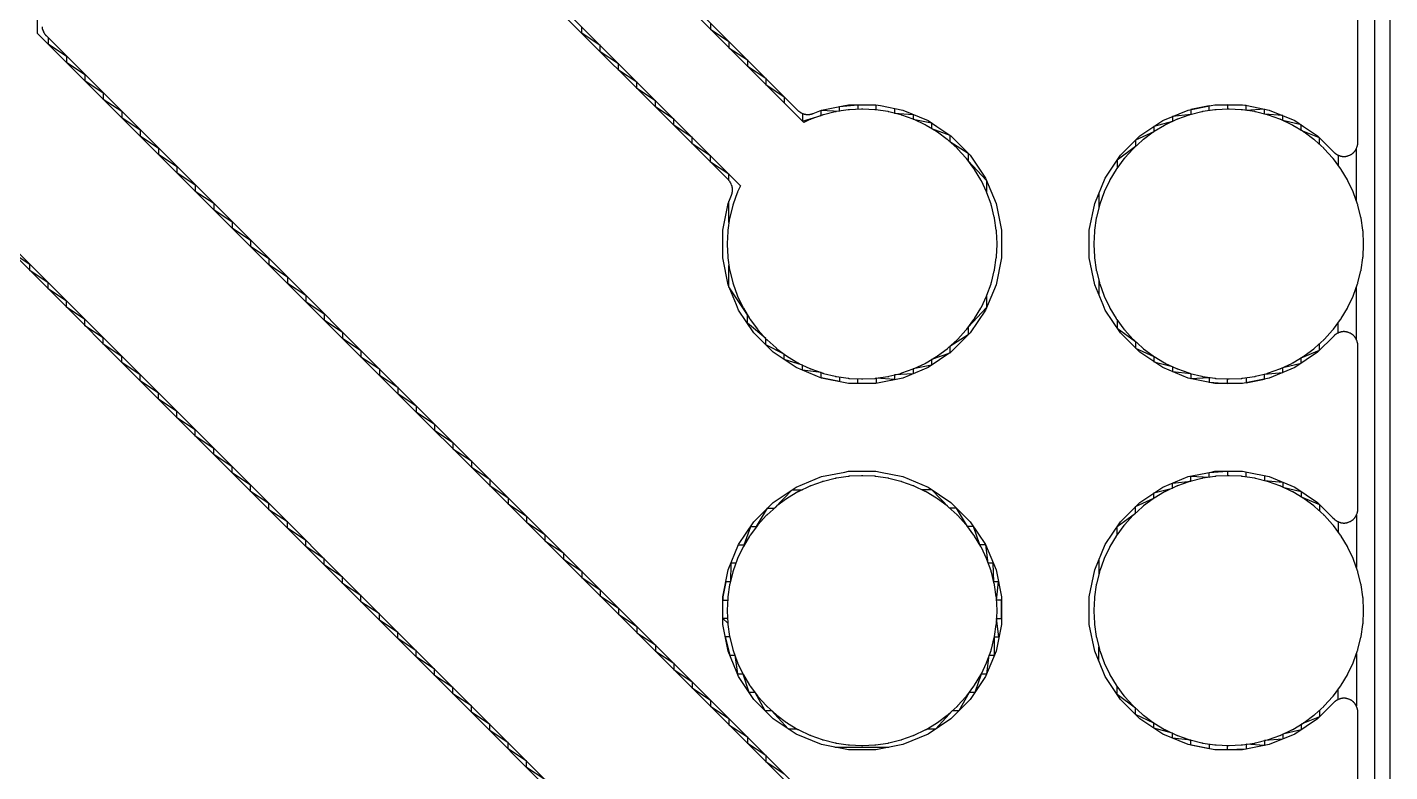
# Model space of a CAD drawing. Header units: metres. Extents: x 141.4 to 191.3, y -114.8 to -61.9.
# Drawn here: x 181.91 to 191.35, y -98.4 to -93.24 of the extents above; entities that cross this region are included whole.
import ezdxf

# ---------------------------------------------------------------- set-up
doc = ezdxf.new("R2010")
doc.units = ezdxf.units.M

msp = doc.modelspace()

# ---------------------------------------------------------------- linework, layer by layer
for points in [[(191.3479, -61.907), (191.3479, -114.8099), (141.392, -114.8099), (141.392, -61.907)], [(191.117, -114.5163), (191.117, -114.8099), (191.2445, -114.8099), (191.2445, -61.907), (191.117, -61.907), (191.117, -62.2006)], [(187.5905, -98.8929), (181.9798, -93.2821), (181.9798, -88.5667)], [(184.2648, -90.8332), (187.2479, -93.8164), (187.2494, -93.8179), (187.251, -93.8193), (187.2525, -93.8207), (187.2541, -93.822), (187.2558, -93.8233), (187.2574, -93.8246), (187.2591, -93.8258), (187.2608, -93.827), (187.2646, -93.8295), (187.2663, -93.8306), (187.2681, -93.8317), (187.2699, -93.8328), (187.2717, -93.8338), (187.2736, -93.8347), (187.2754, -93.8356), (187.2773, -93.8365), (187.2793, -93.8373), (187.2812, -93.8381), (187.2831, -93.8388), (187.2851, -93.8395), (187.2871, -93.8401), (187.2891, -93.8407), (187.2911, -93.8412), (187.2932, -93.8417), (187.2952, -93.8422), (187.2972, -93.8425), (187.2993, -93.8429), (187.3014, -93.8432), (187.3034, -93.8434), (187.3055, -93.8436), (187.3076, -93.8437), (187.3097, -93.8438), (187.3118, -93.8438), (187.3206, -93.8438), (187.3227, -93.8438), (187.3248, -93.8437), (187.3268, -93.8436), (187.3289, -93.8434), (187.331, -93.8432), (187.3331, -93.8429), (187.3351, -93.8425), (187.3372, -93.8422), (187.3392, -93.8417), (187.3412, -93.8412), (187.3433, -93.8407), (187.3453, -93.8401), (187.3472, -93.8395), (187.3492, -93.8388), (187.3512, -93.8381), (187.3531, -93.8373), (187.4104, -93.8136), (187.5716, -93.7815), (187.5969, -93.7765), (187.7871, -93.7765), (187.819, -93.7829), (187.9736, -93.8136), (188.1493, -93.8864), (188.2101, -93.927), (188.3075, -93.992), (188.442, -94.1265), (188.5476, -94.2847), (188.6204, -94.4604), (188.6575, -94.6469), (188.6575, -94.8371), (188.6204, -95.0236), (188.5476, -95.1993), (188.442, -95.3575), (188.3075, -95.492), (188.1493, -95.5976), (187.9736, -95.6704), (187.7871, -95.7075), (187.5969, -95.7075), (187.4104, -95.6704), (187.2347, -95.5976), (187.0765, -95.492), (186.942, -95.3575), (186.8364, -95.1993), (186.8216, -95.1638), (186.7636, -95.0236), (186.7265, -94.8371), (186.7265, -94.6469), (186.7636, -94.4604), (186.7873, -94.4031), (186.7881, -94.4012), (186.7888, -94.3992), (186.7895, -94.3972), (186.7901, -94.3953), (186.7907, -94.3932), (186.7912, -94.3912), (186.7917, -94.3892), (186.7922, -94.3872), (186.793, -94.3828), (186.7934, -94.3807), (186.7937, -94.3786), (186.794, -94.3766), (186.7943, -94.3745), (186.7944, -94.3724), (186.7946, -94.3703), (186.7946, -94.3683), (186.7947, -94.3662), (186.7946, -94.3641), (186.7946, -94.362), (186.7944, -94.3599), (186.7943, -94.3578), (186.794, -94.3558), (186.7937, -94.3537), (186.7934, -94.3516), (186.793, -94.3496), (186.7926, -94.3476), (186.7921, -94.3455), (186.7916, -94.3435), (186.791, -94.3415), (186.7904, -94.3395), (186.7897, -94.3375), (186.789, -94.3356), (186.7882, -94.3337), (186.7848, -94.3255), (186.784, -94.3236), (186.7831, -94.3217), (186.7822, -94.3198), (186.7813, -94.318), (186.7803, -94.3162), (186.7792, -94.3144), (186.7781, -94.3126), (186.777, -94.3108), (186.7758, -94.3091), (186.7746, -94.3074), (186.7733, -94.3058), (186.772, -94.3041), (186.7707, -94.3025), (186.7693, -94.301), (186.7679, -94.2994), (186.7664, -94.2979), (183.6235, -91.1551)], [(183.6767, -91.1653), (186.8498, -94.3383), (186.8299, -94.3804), (186.829, -94.3823), (186.8282, -94.3842), (186.8274, -94.3861), (186.8267, -94.3881), (186.7986, -94.4666), (186.7986, -94.4666), (186.7979, -94.4684), (186.7973, -94.4705), (186.7967, -94.4725), (186.7961, -94.4746), (186.7759, -94.5555), (186.7754, -94.5575), (186.775, -94.5596), (186.7746, -94.5616), (186.7743, -94.5637), (186.762, -94.6462), (186.7617, -94.6483), (186.7615, -94.6504), (186.7613, -94.6524), (186.7612, -94.6545), (186.7571, -94.7378), (186.757, -94.7399), (186.757, -94.742), (186.757, -94.7441), (186.7571, -94.7462), (186.7612, -94.8295), (186.7613, -94.8316), (186.7615, -94.8336), (186.7617, -94.8357), (186.762, -94.8378), (186.7743, -94.9203), (186.7746, -94.9224), (186.775, -94.9244), (186.7754, -94.9265), (186.7759, -94.9285), (186.7961, -95.0094), (186.7967, -95.0114), (186.7973, -95.0134), (186.7979, -95.0154), (186.7986, -95.0174), (186.8267, -95.0959), (186.8274, -95.0979), (186.8282, -95.0998), (186.829, -95.1017), (186.8299, -95.1036), (186.8655, -95.179), (186.8664, -95.1809), (186.8674, -95.1828), (186.8684, -95.1846), (186.8695, -95.1864), (186.9123, -95.2579), (186.9134, -95.2597), (186.9146, -95.2615), (186.9158, -95.2632), (186.917, -95.2649), (186.9667, -95.3319), (186.9679, -95.3335), (186.9692, -95.3352), (186.9706, -95.3368), (186.972, -95.3383), (187.028, -95.4001), (187.0294, -95.4017), (187.0309, -95.4031), (187.0323, -95.4046), (187.0339, -95.406), (187.0957, -95.462), (187.0972, -95.4634), (187.0988, -95.4648), (187.1005, -95.4661), (187.1021, -95.4673), (187.1691, -95.517), (187.1708, -95.5182), (187.1725, -95.5194), (187.1743, -95.5206), (187.1761, -95.5217), (187.2476, -95.5645), (187.2494, -95.5656), (187.2512, -95.5666), (187.2531, -95.5676), (187.255, -95.5685), (187.3304, -95.6041), (187.3323, -95.605), (187.3342, -95.6058), (187.3361, -95.6066), (187.3381, -95.6073), (187.4166, -95.6354), (187.4166, -95.6354), (187.4168, -95.6355), (187.4187, -95.6361), (187.4207, -95.6368), (187.4226, -95.6373), (187.4246, -95.6379), (187.5055, -95.6581), (187.5075, -95.6586), (187.5096, -95.659), (187.5116, -95.6594), (187.5137, -95.6597), (187.5962, -95.672), (187.5983, -95.6723), (187.6004, -95.6725), (187.6024, -95.6727), (187.6045, -95.6728), (187.6878, -95.6769), (187.6899, -95.677), (187.692, -95.677), (187.6941, -95.677), (187.6962, -95.6769), (187.7795, -95.6728), (187.7816, -95.6727), (187.7836, -95.6725), (187.7857, -95.6723), (187.7878, -95.672), (187.8703, -95.6597), (187.8724, -95.6594), (187.8744, -95.659), (187.8765, -95.6586), (187.8785, -95.6581), (187.9594, -95.6379), (187.9614, -95.6373), (187.9634, -95.6367), (187.9654, -95.6361), (187.9674, -95.6354), (188.0459, -95.6073), (188.0479, -95.6066), (188.0498, -95.6058), (188.0517, -95.605), (188.0536, -95.6041), (188.129, -95.5685), (188.1309, -95.5676), (188.1328, -95.5666), (188.1346, -95.5656), (188.1364, -95.5645), (188.2079, -95.5217), (188.2097, -95.5206), (188.2115, -95.5194), (188.2132, -95.5182), (188.2149, -95.517), (188.2819, -95.4673), (188.2835, -95.4661), (188.2852, -95.4648), (188.2868, -95.4634), (188.2883, -95.462), (188.3501, -95.406), (188.3517, -95.4046), (188.3531, -95.4031), (188.3546, -95.4017), (188.356, -95.4001), (188.412, -95.3383), (188.4134, -95.3368), (188.4148, -95.3352), (188.4161, -95.3335), (188.4173, -95.3319), (188.467, -95.2649), (188.4682, -95.2632), (188.4694, -95.2615), (188.4706, -95.2597), (188.4717, -95.2579), (188.5145, -95.1864), (188.5156, -95.1846), (188.5166, -95.1828), (188.5176, -95.1809), (188.5185, -95.179), (188.5541, -95.1036), (188.555, -95.1017), (188.5558, -95.0998), (188.5566, -95.0979), (188.5573, -95.0959), (188.5854, -95.0174), (188.5854, -95.0174), (188.5861, -95.0156), (188.5867, -95.0135), (188.5873, -95.0115), (188.5879, -95.0094), (188.6081, -94.9285), (188.6086, -94.9265), (188.609, -94.9244), (188.6094, -94.9224), (188.6097, -94.9203), (188.622, -94.8378), (188.6223, -94.8357), (188.6225, -94.8336), (188.6227, -94.8316), (188.6228, -94.8295), (188.6269, -94.7462), (188.627, -94.7441), (188.627, -94.742), (188.627, -94.7399), (188.6269, -94.7378), (188.6228, -94.6545), (188.6227, -94.6524), (188.6225, -94.6504), (188.6223, -94.6483), (188.622, -94.6462), (188.6097, -94.5637), (188.6094, -94.5616), (188.609, -94.5596), (188.6086, -94.5575), (188.6081, -94.5555), (188.5879, -94.4746), (188.5873, -94.4726), (188.5867, -94.4706), (188.5861, -94.4686), (188.5854, -94.4666), (188.5573, -94.3881), (188.5566, -94.3861), (188.5558, -94.3842), (188.555, -94.3823), (188.5541, -94.3804), (188.5185, -94.305), (188.5176, -94.3031), (188.5166, -94.3012), (188.5156, -94.2994), (188.5145, -94.2976), (188.4717, -94.2261), (188.4706, -94.2243), (188.4694, -94.2225), (188.4682, -94.2208), (188.467, -94.2191), (188.4173, -94.1521), (188.4161, -94.1505), (188.4148, -94.1488), (188.4134, -94.1472), (188.412, -94.1457), (188.356, -94.0839), (188.3546, -94.0823), (188.3531, -94.0809), (188.3517, -94.0794), (188.3501, -94.078), (188.2883, -94.022), (188.2868, -94.0206), (188.2852, -94.0192), (188.2835, -94.0179), (188.2819, -94.0167), (188.2149, -93.967), (188.2132, -93.9658), (188.2115, -93.9646), (188.2097, -93.9634), (188.2079, -93.9623), (188.1364, -93.9195), (188.1346, -93.9184), (188.1328, -93.9174), (188.1309, -93.9164), (188.129, -93.9155), (188.0536, -93.8799), (188.0517, -93.879), (188.0498, -93.8782), (188.0479, -93.8774), (188.0459, -93.8767), (187.9674, -93.8486), (187.9674, -93.8486), (187.9656, -93.8479), (187.9635, -93.8473), (187.9615, -93.8467), (187.9594, -93.8461), (187.8785, -93.8259), (187.8765, -93.8254), (187.8744, -93.825), (187.8724, -93.8246), (187.8703, -93.8243), (187.7878, -93.812), (187.7857, -93.8117), (187.7836, -93.8115), (187.7816, -93.8113), (187.7795, -93.8112), (187.6962, -93.8071), (187.6941, -93.807), (187.692, -93.807), (187.6899, -93.807), (187.6878, -93.8071), (187.6045, -93.8112), (187.6024, -93.8113), (187.6004, -93.8115), (187.5983, -93.8117), (187.5962, -93.812), (187.5137, -93.8243), (187.5116, -93.8246), (187.5096, -93.825), (187.5075, -93.8254), (187.5055, -93.8259), (187.4246, -93.8461), (187.4226, -93.8467), (187.4206, -93.8473), (187.4186, -93.8479), (187.4166, -93.8486), (187.3381, -93.8767), (187.3361, -93.8774), (187.3342, -93.8782), (187.3323, -93.879), (187.3304, -93.8799), (187.2883, -93.8998), (184.2061, -90.8175)], [(191.127, -99.507), (191.127, -97.9854), (191.127, -97.9833), (191.1269, -97.9812), (191.1268, -97.9791), (191.1266, -97.9771), (191.1264, -97.975), (191.1261, -97.9729), (191.1257, -97.9709), (191.1254, -97.9688), (191.1249, -97.9668), (191.1245, -97.9647), (191.1239, -97.9627), (191.1233, -97.9607), (191.1227, -97.9587), (191.122, -97.9568), (191.1213, -97.9548), (191.1205, -97.9529), (191.1172, -97.9447), (191.1163, -97.9428), (191.1155, -97.9409), (191.1146, -97.939), (191.1136, -97.9372), (191.1126, -97.9354), (191.1115, -97.9336), (191.1104, -97.9318), (191.1093, -97.93), (191.1081, -97.9283), (191.1069, -97.9266), (191.1056, -97.925), (191.1043, -97.9233), (191.103, -97.9217), (191.1016, -97.9202), (191.1002, -97.9187), (191.0987, -97.9172), (191.0972, -97.9157), (191.0957, -97.9143), (191.0942, -97.9129), (191.0926, -97.9116), (191.0909, -97.9103), (191.0893, -97.909), (191.0876, -97.9078), (191.0859, -97.9066), (191.0841, -97.9054), (191.0823, -97.9044), (191.0805, -97.9033), (191.0787, -97.9023), (191.0768, -97.9013), (191.075, -97.9004), (191.0731, -97.8996), (191.0712, -97.8987), (191.063, -97.8954), (191.0611, -97.8946), (191.0591, -97.8939), (191.0572, -97.8932), (191.0552, -97.8926), (191.0532, -97.892), (191.0512, -97.8914), (191.0491, -97.891), (191.0471, -97.8905), (191.045, -97.8901), (191.043, -97.8898), (191.0409, -97.8895), (191.0388, -97.8893), (191.0368, -97.8891), (191.0347, -97.889), (191.0326, -97.8889), (191.0305, -97.8889), (191.0284, -97.8889), (191.0263, -97.889), (191.0243, -97.8891), (191.0222, -97.8893), (191.0201, -97.8895), (191.018, -97.8898), (191.016, -97.8901), (191.0139, -97.8905), (191.0119, -97.891), (191.0099, -97.8914), (191.0078, -97.892), (191.0058, -97.8926), (191.0038, -97.8932), (191.0019, -97.8939), (190.9999, -97.8946), (190.998, -97.8954), (190.9898, -97.8987), (190.9879, -97.8996), (190.986, -97.9004), (190.9842, -97.9013), (190.9823, -97.9023), (190.9805, -97.9033), (190.9787, -97.9044), (190.9769, -97.9054), (190.9751, -97.9066), (190.9734, -97.9078), (190.9717, -97.909), (190.9701, -97.9103), (190.9684, -97.9116), (190.9669, -97.9129), (190.9653, -97.9143), (190.9638, -97.9157), (190.9623, -97.9172), (190.8475, -98.032), (190.6893, -98.1376), (190.5136, -98.2104), (190.3271, -98.2475), (190.1369, -98.2475), (189.9504, -98.2104), (189.7747, -98.1376), (189.6165, -98.032), (189.482, -97.8975), (189.3764, -97.7393), (189.3616, -97.7038), (189.3036, -97.5636), (189.2665, -97.3771), (189.2665, -97.1869), (189.3036, -97.0004), (189.3764, -96.8247), (189.482, -96.6665), (189.6165, -96.532), (189.7747, -96.4264), (189.9504, -96.3536), (190.1116, -96.3215), (190.1369, -96.3165), (190.3271, -96.3165), (190.359, -96.3229), (190.5136, -96.3536), (190.6893, -96.4264), (190.8475, -96.532), (190.9541, -96.6387), (190.9623, -96.6468), (190.9638, -96.6483), (190.9653, -96.6497), (190.9668, -96.6511), (190.9684, -96.6524), (190.9701, -96.6537), (190.9717, -96.655), (190.9734, -96.6562), (190.9751, -96.6574), (190.9769, -96.6585), (190.9787, -96.6596), (190.9805, -96.6607), (190.9823, -96.6617), (190.9842, -96.6627), (190.986, -96.6636), (190.9879, -96.6644), (190.9898, -96.6653), (190.998, -96.6686), (190.9999, -96.6694), (191.0019, -96.6701), (191.0038, -96.6708), (191.0058, -96.6714), (191.0078, -96.672), (191.0098, -96.6726), (191.0119, -96.673), (191.0139, -96.6735), (191.016, -96.6739), (191.018, -96.6742), (191.0201, -96.6745), (191.0222, -96.6747), (191.0242, -96.6749), (191.0263, -96.675), (191.0284, -96.6751), (191.0305, -96.6751), (191.0326, -96.6751), (191.0347, -96.675), (191.0368, -96.6749), (191.0388, -96.6747), (191.0409, -96.6745), (191.043, -96.6742), (191.045, -96.6739), (191.0471, -96.6735), (191.0491, -96.673), (191.0512, -96.6726), (191.0532, -96.672), (191.0552, -96.6714), (191.0572, -96.6708), (191.0591, -96.6701), (191.0611, -96.6694), (191.063, -96.6686), (191.0712, -96.6653), (191.0731, -96.6644), (191.075, -96.6636), (191.0768, -96.6627), (191.0787, -96.6617), (191.0805, -96.6607), (191.0823, -96.6596), (191.0841, -96.6585), (191.0859, -96.6574), (191.0876, -96.6562), (191.0893, -96.655), (191.0909, -96.6537), (191.0926, -96.6524), (191.0942, -96.6511), (191.0957, -96.6497), (191.0972, -96.6483), (191.0987, -96.6468), (191.1002, -96.6453), (191.1016, -96.6438), (191.103, -96.6423), (191.1043, -96.6407), (191.1056, -96.639), (191.1069, -96.6374), (191.1081, -96.6357), (191.1093, -96.634), (191.1104, -96.6322), (191.1115, -96.6304), (191.1126, -96.6286), (191.1136, -96.6268), (191.1146, -96.625), (191.1155, -96.6231), (191.1163, -96.6212), (191.1172, -96.6193), (191.1205, -96.6111), (191.1213, -96.6092), (191.122, -96.6072), (191.1227, -96.6053), (191.1233, -96.6033), (191.1239, -96.6013), (191.1245, -96.5993), (191.1249, -96.5972), (191.1254, -96.5952), (191.1257, -96.5931), (191.1261, -96.5911), (191.1264, -96.589), (191.1266, -96.5869), (191.1268, -96.5849), (191.1269, -96.5828), (191.127, -96.5807), (191.127, -96.5786), (191.127, -95.4454), (191.127, -95.4433), (191.1269, -95.4412), (191.1268, -95.4391), (191.1266, -95.4371), (191.1264, -95.435), (191.1261, -95.4329), (191.1257, -95.4309), (191.1254, -95.4288), (191.1249, -95.4268), (191.1245, -95.4247), (191.1239, -95.4227), (191.1233, -95.4207), (191.1227, -95.4187), (191.122, -95.4168), (191.1213, -95.4148), (191.1205, -95.4129), (191.1172, -95.4047), (191.1163, -95.4028), (191.1155, -95.4009), (191.1146, -95.399), (191.1136, -95.3972), (191.1126, -95.3954), (191.1115, -95.3936), (191.1104, -95.3918), (191.1093, -95.39), (191.1081, -95.3883), (191.1069, -95.3866), (191.1056, -95.385), (191.1043, -95.3833), (191.103, -95.3817), (191.1016, -95.3802), (191.1002, -95.3787), (191.0987, -95.3772), (191.0972, -95.3757), (191.0957, -95.3743), (191.0942, -95.3729), (191.0926, -95.3716), (191.0909, -95.3703), (191.0893, -95.369), (191.0876, -95.3678), (191.0859, -95.3666), (191.0841, -95.3654), (191.0823, -95.3644), (191.0805, -95.3633), (191.0787, -95.3623), (191.0768, -95.3613), (191.075, -95.3604), (191.0731, -95.3596), (191.0712, -95.3587), (191.063, -95.3554), (191.0611, -95.3546), (191.0591, -95.3539), (191.0572, -95.3532), (191.0552, -95.3526), (191.0532, -95.352), (191.0512, -95.3514), (191.0491, -95.351), (191.0471, -95.3505), (191.045, -95.3501), (191.043, -95.3498), (191.0409, -95.3495), (191.0388, -95.3493), (191.0368, -95.3491), (191.0347, -95.349), (191.0326, -95.3489), (191.0305, -95.3489), (191.0284, -95.3489), (191.0263, -95.349), (191.0243, -95.3491), (191.0222, -95.3493), (191.0201, -95.3495), (191.018, -95.3498), (191.016, -95.3501), (191.0139, -95.3505), (191.0119, -95.351), (191.0099, -95.3514), (191.0078, -95.352), (191.0058, -95.3526), (191.0038, -95.3532), (191.0019, -95.3539), (190.9999, -95.3546), (190.998, -95.3554), (190.9898, -95.3587), (190.9879, -95.3596), (190.986, -95.3604), (190.9842, -95.3613), (190.9823, -95.3623), (190.9805, -95.3633), (190.9787, -95.3644), (190.9769, -95.3654), (190.9751, -95.3666), (190.9734, -95.3678), (190.9717, -95.369), (190.9701, -95.3703), (190.9684, -95.3716), (190.9669, -95.3729), (190.9653, -95.3743), (190.9638, -95.3757), (190.9623, -95.3772), (190.8475, -95.492), (190.6893, -95.5976), (190.5136, -95.6704), (190.3271, -95.7075), (190.1369, -95.7075), (189.9504, -95.6704), (189.7747, -95.5976), (189.6165, -95.492), (189.482, -95.3575), (189.3764, -95.1993), (189.3616, -95.1638), (189.3036, -95.0236), (189.2665, -94.8371), (189.2665, -94.6469), (189.3036, -94.4604), (189.3764, -94.2847), (189.482, -94.1265), (189.6165, -93.992), (189.7747, -93.8864), (189.9504, -93.8136), (190.1116, -93.7815), (190.1369, -93.7765), (190.3271, -93.7765), (190.359, -93.7829), (190.5136, -93.8136), (190.6893, -93.8864), (190.7501, -93.927), (190.8475, -93.992), (190.9623, -94.1068), (190.9638, -94.1083), (190.9653, -94.1097), (190.9668, -94.1111), (190.9684, -94.1124), (190.9701, -94.1137), (190.9717, -94.115), (190.9734, -94.1162), (190.9751, -94.1174), (190.9769, -94.1185), (190.9787, -94.1196), (190.9805, -94.1207), (190.9823, -94.1217), (190.9842, -94.1227), (190.986, -94.1236), (190.9879, -94.1244), (190.9898, -94.1253), (190.998, -94.1286), (190.9999, -94.1294), (191.0019, -94.1301), (191.0038, -94.1308), (191.0058, -94.1314), (191.0078, -94.132), (191.0098, -94.1326), (191.0119, -94.133), (191.0139, -94.1335), (191.016, -94.1339), (191.018, -94.1342), (191.0201, -94.1345), (191.0222, -94.1347), (191.0242, -94.1349), (191.0263, -94.135), (191.0284, -94.1351), (191.0305, -94.1351), (191.0326, -94.1351), (191.0347, -94.135), (191.0368, -94.1349), (191.0388, -94.1347), (191.0409, -94.1345), (191.043, -94.1342), (191.045, -94.1339), (191.0471, -94.1335), (191.0491, -94.133), (191.0512, -94.1326), (191.0532, -94.132), (191.0552, -94.1314), (191.0572, -94.1308), (191.0591, -94.1301), (191.0611, -94.1294), (191.063, -94.1286), (191.0712, -94.1253), (191.0731, -94.1244), (191.075, -94.1236), (191.0768, -94.1227), (191.0787, -94.1217), (191.0805, -94.1207), (191.0823, -94.1196), (191.0841, -94.1185), (191.0859, -94.1174), (191.0876, -94.1162), (191.0893, -94.115), (191.0909, -94.1137), (191.0926, -94.1124), (191.0942, -94.1111), (191.0957, -94.1097), (191.0972, -94.1083), (191.0987, -94.1068), (191.1002, -94.1053), (191.1016, -94.1038), (191.103, -94.1023), (191.1043, -94.1007), (191.1056, -94.099), (191.1069, -94.0974), (191.1081, -94.0957), (191.1093, -94.094), (191.1104, -94.0922), (191.1115, -94.0904), (191.1126, -94.0886), (191.1136, -94.0868), (191.1146, -94.085), (191.1155, -94.0831), (191.1163, -94.0812), (191.1172, -94.0793), (191.1205, -94.0711), (191.1213, -94.0692), (191.122, -94.0672), (191.1227, -94.0653), (191.1233, -94.0633), (191.1239, -94.0613), (191.1245, -94.0593), (191.1249, -94.0572), (191.1254, -94.0552), (191.1257, -94.0531), (191.1261, -94.0511), (191.1264, -94.049), (191.1266, -94.0469), (191.1268, -94.0449), (191.1269, -94.0428), (191.127, -94.0407), (191.127, -94.0386), (191.127, -92.9054)], [(182.0104, -93.2379), (182.0106, -93.24), (182.0109, -93.242), (182.0113, -93.2441), (182.0116, -93.2462), (182.0121, -93.2482), (182.0125, -93.2502), (182.0131, -93.2522), (182.0137, -93.2543), (182.0143, -93.2562), (182.015, -93.2582), (182.0157, -93.2602), (182.0165, -93.2621), (182.0198, -93.2702), (182.0207, -93.2722), (182.0215, -93.2741), (182.0224, -93.2759), (182.0234, -93.2778), (182.0244, -93.2796), (182.0255, -93.2814), (182.0266, -93.2832), (182.0277, -93.2849), (182.0289, -93.2867), (182.0301, -93.2883), (182.0314, -93.29), (182.0327, -93.2916), (182.034, -93.2932), (182.0354, -93.2948), (182.0368, -93.2963), (182.0383, -93.2978), (185.9791, -97.2386), (187.5687, -98.8282)], [(186.77, -94.3018), (186.77, -94.2586), (186.6425, -94.174), (186.6425, -94.1311), (186.515, -94.0465), (186.515, -94.0036), (186.3875, -93.919), (186.3875, -93.8761), (186.26, -93.7915), (186.26, -93.7486), (186.1325, -93.664), (186.1325, -93.6211), (186.005, -93.5365), (186.005, -93.4936), (185.8775, -93.409), (185.8775, -93.3661), (185.75, -93.2815), (185.75, -93.2386)], [(186.6425, -93.211), (186.6425, -93.2539), (186.77, -93.3385), (186.77, -93.3814), (186.8975, -93.466), (186.8975, -93.5089), (187.025, -93.5935), (187.025, -93.6364), (187.1525, -93.721), (187.1525, -93.7639)], [(182.0525, -93.3121), (182.0525, -93.3548), (182.18, -93.4396), (182.18, -93.4823), (182.3075, -93.5671), (182.3075, -93.6098), (182.435, -93.6946), (182.435, -93.7373), (182.5625, -93.8221), (182.5625, -93.8648), (182.69, -93.9496), (182.69, -93.9923), (182.8175, -94.0771), (182.8175, -94.1198), (182.945, -94.2046), (182.945, -94.2473), (183.0725, -94.3321), (183.0725, -94.3748), (183.2, -94.4596), (183.2, -94.5023), (183.3275, -94.5871), (183.3275, -94.6298), (183.455, -94.7146), (183.455, -94.7573), (183.5825, -94.8421), (183.5825, -94.8848), (183.71, -94.9696), (183.71, -95.0123), (183.8375, -95.0971), (183.8375, -95.1398), (183.965, -95.2246), (183.965, -95.2673), (184.0925, -95.3521), (184.0925, -95.3948), (184.22, -95.4796), (184.22, -95.5223), (184.3475, -95.6071), (184.3475, -95.6498), (184.475, -95.7346), (184.475, -95.7773), (184.6025, -95.8621), (184.6025, -95.9048), (184.73, -95.9896), (184.73, -96.0323), (184.8575, -96.1171), (184.8575, -96.1598), (184.985, -96.2446), (184.985, -96.2873), (185.1125, -96.3721), (185.1125, -96.4148), (185.24, -96.4996), (185.24, -96.5423), (185.3675, -96.6271), (185.3675, -96.6698), (185.495, -96.7546), (185.495, -96.7973), (185.6225, -96.8821), (185.6225, -96.9248), (185.75, -97.0096), (185.75, -97.0523), (185.8775, -97.1371), (185.8775, -97.1798), (186.005, -97.2646), (186.005, -97.3073), (186.1325, -97.3921), (186.1325, -97.4348), (186.26, -97.5196), (186.26, -97.5623), (186.3875, -97.6471), (186.3875, -97.6898), (186.515, -97.7746), (186.515, -97.8173), (186.6425, -97.9021), (186.6425, -97.9448), (186.77, -98.0296), (186.77, -98.0723), (186.8975, -98.1571), (186.8975, -98.1998), (187.025, -98.2846), (187.025, -98.3273), (187.1525, -98.4121)], [(187.28, -93.8376), (187.28, -93.8914), (187.4075, -93.8518), (187.4075, -93.8148), (187.535, -93.8211), (187.535, -93.7888), (187.6625, -93.7765), (187.6625, -93.8083)], [(187.79, -93.8123), (187.79, -93.7771)], [(187.9175, -93.8024), (187.9175, -93.8357), (188.045, -93.8432), (188.045, -93.8763), (188.1725, -93.9019), (188.1725, -93.9411), (188.3, -93.9871), (188.3, -94.0325), (188.4275, -94.1121), (188.4275, -94.1658), (188.555, -94.3025), (188.555, -94.3823)], [(189.3012, -94.8295), (189.3013, -94.8316), (189.3015, -94.8336), (189.3017, -94.8357), (189.302, -94.8378), (189.3143, -94.9203), (189.3146, -94.9224), (189.315, -94.9244), (189.3154, -94.9265), (189.3159, -94.9285), (189.3361, -95.0094), (189.3367, -95.0114), (189.3373, -95.0134), (189.3379, -95.0154), (189.3386, -95.0174), (189.3667, -95.0959), (189.3674, -95.0979), (189.3682, -95.0998), (189.369, -95.1017), (189.3699, -95.1036), (189.4055, -95.179), (189.4064, -95.1809), (189.4074, -95.1828), (189.4084, -95.1846), (189.4095, -95.1864), (189.4523, -95.2579), (189.4534, -95.2597), (189.4546, -95.2615), (189.4558, -95.2632), (189.457, -95.2649), (189.5067, -95.3319), (189.5079, -95.3335), (189.5092, -95.3352), (189.5106, -95.3368), (189.512, -95.3383), (189.568, -95.4001), (189.5694, -95.4017), (189.5709, -95.4031), (189.5723, -95.4046), (189.5739, -95.406), (189.6357, -95.462), (189.6372, -95.4634), (189.6388, -95.4648), (189.6405, -95.4661), (189.6421, -95.4673), (189.7091, -95.517), (189.7108, -95.5182), (189.7125, -95.5194), (189.7143, -95.5206), (189.7161, -95.5217), (189.7876, -95.5645), (189.7894, -95.5656), (189.7912, -95.5666), (189.7931, -95.5676), (189.795, -95.5685), (189.8704, -95.6041), (189.8723, -95.605), (189.8742, -95.6058), (189.8761, -95.6066), (189.8781, -95.6073), (189.9566, -95.6354), (189.9566, -95.6354), (189.9584, -95.6361), (189.9605, -95.6367), (189.9625, -95.6373), (189.9646, -95.6379), (190.0455, -95.6581), (190.0475, -95.6586), (190.0496, -95.659), (190.0516, -95.6594), (190.0537, -95.6597), (190.1362, -95.672), (190.1383, -95.6723), (190.1404, -95.6725), (190.1424, -95.6727), (190.1445, -95.6728), (190.2278, -95.6769), (190.2299, -95.677), (190.232, -95.677), (190.2341, -95.677), (190.2362, -95.6769), (190.3195, -95.6728), (190.3216, -95.6727), (190.3236, -95.6725), (190.3257, -95.6723), (190.3278, -95.672), (190.4103, -95.6597), (190.4124, -95.6594), (190.4144, -95.659), (190.4165, -95.6586), (190.4185, -95.6581), (190.4994, -95.6379), (190.5014, -95.6373), (190.5034, -95.6367), (190.5054, -95.6361), (190.5074, -95.6354), (190.5859, -95.6073), (190.5879, -95.6066), (190.5898, -95.6058), (190.5917, -95.605), (190.5936, -95.6041), (190.669, -95.5685), (190.6709, -95.5676), (190.6728, -95.5666), (190.6746, -95.5656), (190.6764, -95.5645), (190.7479, -95.5217), (190.7497, -95.5206), (190.7515, -95.5194), (190.7532, -95.5182), (190.7549, -95.517), (190.8219, -95.4673), (190.8235, -95.4661), (190.8252, -95.4648), (190.8268, -95.4634), (190.8283, -95.462), (190.8901, -95.406), (190.8917, -95.4046), (190.8931, -95.4031), (190.8946, -95.4017), (190.896, -95.4001), (190.952, -95.3383), (190.9534, -95.3368), (190.9548, -95.3352), (190.9561, -95.3335), (190.9573, -95.3319), (191.007, -95.2649), (191.0082, -95.2632), (191.0094, -95.2615), (191.0106, -95.2597), (191.0117, -95.2579), (191.0545, -95.1864), (191.0556, -95.1846), (191.0566, -95.1828), (191.0576, -95.1809), (191.0585, -95.179), (191.0941, -95.1036), (191.095, -95.1017), (191.0958, -95.0998), (191.0966, -95.0979), (191.0973, -95.0959), (191.1254, -95.0174), (191.1254, -95.0174), (191.1255, -95.0172), (191.1261, -95.0153), (191.1268, -95.0133), (191.1273, -95.0114), (191.1279, -95.0094), (191.1481, -94.9285), (191.1486, -94.9265), (191.149, -94.9244), (191.1494, -94.9224), (191.1497, -94.9203), (191.162, -94.8378), (191.1623, -94.8357), (191.1625, -94.8336), (191.1627, -94.8316), (191.1628, -94.8295), (191.1669, -94.7462), (191.167, -94.7441), (191.167, -94.742), (191.167, -94.7399), (191.1669, -94.7378), (191.1628, -94.6545), (191.1627, -94.6524), (191.1625, -94.6504), (191.1623, -94.6483), (191.162, -94.6462), (191.1497, -94.5637), (191.1494, -94.5616), (191.149, -94.5596), (191.1486, -94.5575), (191.1481, -94.5555), (191.1279, -94.4746), (191.1273, -94.4726), (191.1267, -94.4706), (191.1261, -94.4686), (191.1254, -94.4666), (191.0973, -94.3881), (191.0966, -94.3861), (191.0958, -94.3842), (191.095, -94.3823), (191.0941, -94.3804), (191.0585, -94.305), (191.0576, -94.3031), (191.0566, -94.3012), (191.0556, -94.2994), (191.0545, -94.2976), (191.0117, -94.2261), (191.0106, -94.2243), (191.0094, -94.2225), (191.0082, -94.2208), (191.007, -94.2191), (190.9573, -94.1521), (190.9561, -94.1505), (190.9548, -94.1488), (190.9534, -94.1472), (190.952, -94.1457), (190.896, -94.0839), (190.8946, -94.0823), (190.8931, -94.0809), (190.8917, -94.0794), (190.8901, -94.078), (190.8283, -94.022), (190.8268, -94.0206), (190.8252, -94.0192), (190.8235, -94.0179), (190.8219, -94.0167), (190.7549, -93.967), (190.7532, -93.9658), (190.7515, -93.9646), (190.7497, -93.9634), (190.7479, -93.9623), (190.6764, -93.9195), (190.6746, -93.9184), (190.6728, -93.9174), (190.6709, -93.9164), (190.669, -93.9155), (190.5936, -93.8799), (190.5917, -93.879), (190.5898, -93.8782), (190.5879, -93.8774), (190.5859, -93.8767), (190.5074, -93.8486), (190.5074, -93.8486), (190.5056, -93.8479), (190.5035, -93.8473), (190.5015, -93.8467), (190.4994, -93.8461), (190.4185, -93.8259), (190.4165, -93.8254), (190.4144, -93.825), (190.4124, -93.8246), (190.4103, -93.8243), (190.3278, -93.812), (190.3257, -93.8117), (190.3236, -93.8115), (190.3216, -93.8113), (190.3195, -93.8112), (190.2362, -93.8071), (190.2341, -93.807), (190.232, -93.807), (190.2299, -93.807), (190.2278, -93.8071), (190.1445, -93.8112), (190.1424, -93.8113), (190.1404, -93.8115), (190.1383, -93.8117), (190.1362, -93.812), (190.0537, -93.8243), (190.0516, -93.8246), (190.0496, -93.825), (190.0475, -93.8254), (190.0455, -93.8259), (189.9646, -93.8461), (189.9626, -93.8467), (189.9606, -93.8473), (189.9586, -93.8479), (189.9566, -93.8486), (189.8781, -93.8767), (189.8761, -93.8774), (189.8742, -93.8782), (189.8723, -93.879), (189.8704, -93.8799), (189.795, -93.9155), (189.7931, -93.9164), (189.7912, -93.9174), (189.7894, -93.9184), (189.7876, -93.9195), (189.7161, -93.9623), (189.7143, -93.9634), (189.7125, -93.9646), (189.7108, -93.9658), (189.7091, -93.967), (189.6421, -94.0167), (189.6405, -94.0179), (189.6388, -94.0192), (189.6372, -94.0206), (189.6357, -94.022), (189.5739, -94.078), (189.5723, -94.0794), (189.5709, -94.0809), (189.5694, -94.0823), (189.568, -94.0839), (189.512, -94.1457), (189.5106, -94.1472), (189.5092, -94.1488), (189.5079, -94.1505), (189.5067, -94.1521), (189.457, -94.2191), (189.4558, -94.2208), (189.4546, -94.2225), (189.4534, -94.2243), (189.4523, -94.2261), (189.4095, -94.2976), (189.4084, -94.2994), (189.4074, -94.3012), (189.4064, -94.3031), (189.4055, -94.305), (189.3699, -94.3804), (189.369, -94.3823), (189.3682, -94.3842), (189.3674, -94.3861), (189.3667, -94.3881), (189.3386, -94.4666), (189.3386, -94.4666), (189.3385, -94.4668), (189.3379, -94.4687), (189.3372, -94.4707), (189.3367, -94.4726), (189.3361, -94.4746), (189.3159, -94.5555), (189.3154, -94.5575), (189.315, -94.5596), (189.3146, -94.5616), (189.3143, -94.5637), (189.302, -94.6462), (189.3017, -94.6483), (189.3015, -94.6504), (189.3013, -94.6524), (189.3012, -94.6545), (189.2971, -94.7378), (189.297, -94.7399), (189.297, -94.742), (189.297, -94.7441), (189.2971, -94.7462), (189.3012, -94.8295)], [(190.097, -93.8178), (190.097, -93.7844), (189.9695, -93.8098), (189.9695, -93.8449), (189.842, -93.8585), (189.842, -93.8933), (189.7145, -93.9266), (189.7145, -93.9633), (189.587, -94.0215), (189.587, -94.066), (189.4595, -94.1602), (189.4595, -94.2157)], [(190.862, -94.0525), (190.862, -94.0066), (190.7345, -93.9543), (190.7345, -93.9166), (190.607, -93.8862), (190.607, -93.8523), (190.4795, -93.8412), (190.4795, -93.8068), (190.352, -93.8156), (190.352, -93.7815), (190.2245, -93.7765), (190.2245, -93.8073)], [(186.6982, -99.6987), (180.9164, -93.9169)], [(180.9807, -93.9383), (186.7629, -99.7205)], [(191.117, -94.4432), (191.117, -94.0795)], [(190.9895, -94.1251), (190.9895, -94.1956)], [(189.332, -94.3917), (189.332, -94.491)], [(186.77, -94.5924), (186.77, -94.4449)], [(185.495, -98.4527), (185.3675, -98.3679), (185.3675, -98.3252), (185.24, -98.2404), (185.24, -98.1977), (185.1125, -98.1129), (185.1125, -98.0702), (184.985, -97.9854), (184.985, -97.9427), (184.8575, -97.8579), (184.8575, -97.8152), (184.73, -97.7304), (184.73, -97.6877), (184.6025, -97.6029), (184.6025, -97.5602), (184.475, -97.4754), (184.475, -97.4327), (184.3475, -97.3479), (184.3475, -97.3052), (184.22, -97.2204), (184.22, -97.1777), (184.0925, -97.0929), (184.0925, -97.0502), (183.965, -96.9654), (183.965, -96.9227), (183.8375, -96.8379), (183.8375, -96.7952), (183.71, -96.7104), (183.71, -96.6677), (183.5825, -96.5829), (183.5825, -96.5402), (183.455, -96.4554), (183.455, -96.4127), (183.3275, -96.3279), (183.3275, -96.2852), (183.2, -96.2004), (183.2, -96.1577), (183.0725, -96.0729), (183.0725, -96.0302), (182.945, -95.9454), (182.945, -95.9027), (182.8175, -95.8179), (182.8175, -95.7752), (182.69, -95.6904), (182.69, -95.6477), (182.5625, -95.5629), (182.5625, -95.5202), (182.435, -95.4354), (182.435, -95.3927), (182.3075, -95.3079), (182.3075, -95.2652), (182.18, -95.1804), (182.18, -95.1377), (182.0525, -95.0529), (182.0525, -95.0102), (181.925, -94.9254), (181.925, -94.8827), (181.7975, -94.7979)], [(187.535, -95.6629), (187.535, -95.6952), (187.4075, -95.6692), (187.4075, -95.6322), (187.28, -95.6164), (187.28, -95.5803), (187.1525, -95.5427), (187.1525, -95.5047), (187.025, -95.4404), (187.025, -95.3968), (186.8975, -95.2908), (186.8975, -95.2332), (186.77, -95.0391), (186.77, -94.8916)], [(189.332, -94.993), (189.332, -95.0923)], [(191.117, -95.4045), (191.117, -95.0408)], [(188.555, -95.1017), (188.555, -95.1815), (188.4275, -95.3182), (188.4275, -95.3719), (188.3, -95.4515), (188.3, -95.4969), (188.1725, -95.5429), (188.1725, -95.5821), (188.045, -95.6077), (188.045, -95.6408), (187.9175, -95.6483), (187.9175, -95.6816), (187.79, -95.6717), (187.79, -95.7069), (187.6625, -95.7075), (187.6625, -95.6757)], [(189.4595, -95.2683), (189.4595, -95.3238), (189.587, -95.418), (189.587, -95.4625), (189.7145, -95.5207), (189.7145, -95.5574), (189.842, -95.5907), (189.842, -95.6255), (189.9695, -95.6391), (189.9695, -95.6742), (190.097, -95.6662), (190.097, -95.6996), (190.2245, -95.7075), (190.2245, -95.6767)], [(190.9895, -95.3589), (190.9895, -95.2884)], [(190.352, -95.6684), (190.352, -95.7025), (190.4795, -95.6772), (190.4795, -95.6428), (190.607, -95.6317), (190.607, -95.5978), (190.7345, -95.5674), (190.7345, -95.5297), (190.862, -95.4774), (190.862, -95.4315)], [(186.8174, -96.954), (186.7828, -96.954), (186.7794, -97.0815), (186.7475, -97.0815), (186.7265, -97.1869), (186.7636, -97.0004), (186.8364, -96.8247), (186.942, -96.6665), (187.0765, -96.532), (187.2347, -96.4264), (187.4104, -96.3536), (187.5716, -96.3215), (187.5969, -96.3165), (187.7871, -96.3165), (187.819, -96.3229), (187.9736, -96.3536), (188.1493, -96.4264), (188.3075, -96.532), (188.442, -96.6665), (188.5476, -96.8247), (188.6204, -97.0004), (188.6575, -97.1869), (188.6575, -97.3771), (188.6204, -97.5636), (188.5476, -97.7393), (188.442, -97.8975), (188.3075, -98.032), (188.1493, -98.1376), (187.9736, -98.2104), (187.7871, -98.2475), (187.5969, -98.2475), (187.4104, -98.2104), (187.2347, -98.1376), (187.0765, -98.032), (186.942, -97.8975), (186.8364, -97.7393), (186.8216, -97.7038), (186.7636, -97.5636), (186.7265, -97.3771), (186.7265, -97.1869), (186.7265, -97.209), (186.7605, -97.209)], [(186.7596, -97.3365), (186.7265, -97.3365), (186.7612, -97.3695), (186.7613, -97.3716), (186.7615, -97.3736), (186.7617, -97.3757), (186.762, -97.3778), (186.7743, -97.4603), (186.7746, -97.4624), (186.775, -97.4644), (186.7754, -97.4665), (186.7759, -97.4685), (186.7961, -97.5494), (186.7967, -97.5514), (186.7973, -97.5534), (186.7979, -97.5554), (186.7986, -97.5574), (186.8267, -97.6359), (186.8274, -97.6379), (186.8282, -97.6398), (186.829, -97.6417), (186.8299, -97.6436), (186.8655, -97.719), (186.8664, -97.7209), (186.8674, -97.7228), (186.8684, -97.7246), (186.8695, -97.7264), (186.9123, -97.7979), (186.9134, -97.7997), (186.9146, -97.8015), (186.9158, -97.8032), (186.917, -97.8049), (186.9667, -97.8719), (186.9679, -97.8735), (186.9692, -97.8752), (186.9706, -97.8768), (186.972, -97.8783), (187.028, -97.9401), (187.0294, -97.9417), (187.0309, -97.9431), (187.0323, -97.9446), (187.0339, -97.946), (187.0957, -98.002), (187.0972, -98.0034), (187.0988, -98.0048), (187.1005, -98.0061), (187.1021, -98.0073), (187.1691, -98.057), (187.1708, -98.0582), (187.1725, -98.0594), (187.1743, -98.0606), (187.1761, -98.0617), (187.2476, -98.1045), (187.2494, -98.1056), (187.2512, -98.1066), (187.2531, -98.1076), (187.255, -98.1085), (187.3304, -98.1441), (187.3323, -98.145), (187.3342, -98.1458), (187.3361, -98.1466), (187.3381, -98.1473), (187.4166, -98.1754), (187.4166, -98.1754), (187.4168, -98.1755), (187.4187, -98.1761), (187.4207, -98.1768), (187.4226, -98.1773), (187.4246, -98.1779), (187.5055, -98.1981), (187.5075, -98.1986), (187.5096, -98.199), (187.5116, -98.1994), (187.5137, -98.1997), (187.5962, -98.212), (187.5983, -98.2123), (187.6004, -98.2125), (187.6024, -98.2127), (187.6045, -98.2128), (187.6878, -98.2169), (187.6899, -98.217), (187.692, -98.217), (187.6941, -98.217), (187.6962, -98.2169), (187.7795, -98.2128), (187.7816, -98.2127), (187.7836, -98.2125), (187.7857, -98.2123), (187.7878, -98.212), (187.8703, -98.1997), (187.8724, -98.1994), (187.8744, -98.199), (187.8765, -98.1986), (187.8785, -98.1981), (187.9594, -98.1779), (187.9614, -98.1773), (187.9634, -98.1767), (187.9654, -98.1761), (187.9674, -98.1754), (188.0459, -98.1473), (188.0479, -98.1466), (188.0498, -98.1458), (188.0517, -98.145), (188.0536, -98.1441), (188.129, -98.1085), (188.1309, -98.1076), (188.1328, -98.1066), (188.1346, -98.1056), (188.1364, -98.1045), (188.2079, -98.0617), (188.2097, -98.0606), (188.2115, -98.0594), (188.2132, -98.0582), (188.2149, -98.057), (188.2819, -98.0073), (188.2835, -98.0061), (188.2852, -98.0048), (188.2868, -98.0034), (188.2883, -98.002), (188.3501, -97.946), (188.3517, -97.9446), (188.3531, -97.9431), (188.3546, -97.9417), (188.356, -97.9401), (188.412, -97.8783), (188.4134, -97.8768), (188.4148, -97.8752), (188.4161, -97.8735), (188.4173, -97.8719), (188.467, -97.8049), (188.4682, -97.8032), (188.4694, -97.8015), (188.4706, -97.7997), (188.4717, -97.7979), (188.5145, -97.7264), (188.5156, -97.7246), (188.5166, -97.7228), (188.5176, -97.7209), (188.5185, -97.719), (188.5541, -97.6436), (188.555, -97.6417), (188.5558, -97.6398), (188.5566, -97.6379), (188.5573, -97.6359), (188.5854, -97.5574), (188.5854, -97.5574), (188.5861, -97.5556), (188.5867, -97.5535), (188.5873, -97.5515), (188.5879, -97.5494), (188.6081, -97.4685), (188.6086, -97.4665), (188.609, -97.4644), (188.6094, -97.4624), (188.6097, -97.4603), (188.622, -97.3778), (188.6223, -97.3757), (188.6225, -97.3736), (188.6227, -97.3716), (188.6228, -97.3695), (188.6269, -97.2862), (188.627, -97.2841), (188.627, -97.282), (188.627, -97.2799), (188.6269, -97.2778), (188.6228, -97.1945), (188.6227, -97.1924), (188.6225, -97.1904), (188.6223, -97.1883), (188.622, -97.1862), (188.6097, -97.1037), (188.6094, -97.1016), (188.609, -97.0996), (188.6086, -97.0975), (188.6081, -97.0955), (188.5879, -97.0146), (188.5873, -97.0126), (188.5867, -97.0106), (188.5861, -97.0086), (188.5854, -97.0066), (188.5573, -96.9281), (188.5566, -96.9261), (188.5558, -96.9242), (188.555, -96.9223), (188.5541, -96.9204), (188.5185, -96.845), (188.5176, -96.8431), (188.5166, -96.8412), (188.5156, -96.8394), (188.5145, -96.8376), (188.4717, -96.7661), (188.4706, -96.7643), (188.4694, -96.7625), (188.4682, -96.7608), (188.467, -96.7591), (188.4173, -96.6921), (188.4161, -96.6905), (188.4148, -96.6888), (188.4134, -96.6872), (188.412, -96.6857), (188.356, -96.6239), (188.3546, -96.6223), (188.3531, -96.6209), (188.3517, -96.6194), (188.3501, -96.618), (188.2883, -96.562), (188.2868, -96.5606), (188.2852, -96.5592), (188.2835, -96.5579), (188.2819, -96.5567), (188.2149, -96.507), (188.2132, -96.5058), (188.2115, -96.5046), (188.2097, -96.5034), (188.2079, -96.5023), (188.1364, -96.4595), (188.1346, -96.4584), (188.1328, -96.4574), (188.1309, -96.4564), (188.129, -96.4555), (188.0536, -96.4199), (188.0517, -96.419), (188.0498, -96.4182), (188.0479, -96.4174), (188.0459, -96.4167), (187.9674, -96.3886), (187.9674, -96.3886), (187.9656, -96.3879), (187.9635, -96.3873), (187.9615, -96.3867), (187.9594, -96.3861), (187.8785, -96.3659), (187.8765, -96.3654), (187.8744, -96.365), (187.8724, -96.3646), (187.8703, -96.3643), (187.7878, -96.352), (187.7857, -96.3517), (187.7836, -96.3515), (187.7816, -96.3513), (187.7795, -96.3512), (187.6962, -96.3471), (187.6941, -96.347), (187.692, -96.347), (187.6899, -96.347), (187.6878, -96.3471), (187.6045, -96.3512), (187.6024, -96.3513), (187.6004, -96.3515), (187.5983, -96.3517), (187.5962, -96.352), (187.5137, -96.3643), (187.5116, -96.3646), (187.5096, -96.365), (187.5075, -96.3654), (187.5055, -96.3659), (187.4246, -96.3861), (187.4226, -96.3867), (187.4206, -96.3873), (187.4186, -96.3879), (187.4166, -96.3886), (187.3381, -96.4167), (187.3361, -96.4174), (187.3342, -96.4182), (187.3323, -96.419), (187.3304, -96.4199), (187.255, -96.4555), (187.2531, -96.4564), (187.2512, -96.4574), (187.2494, -96.4584), (187.2476, -96.4595), (187.1761, -96.5023), (187.1743, -96.5034), (187.1725, -96.5046), (187.1708, -96.5058), (187.1691, -96.507), (187.1021, -96.5567), (187.1005, -96.5579), (187.0988, -96.5592), (187.0972, -96.5606), (187.0957, -96.562), (187.0339, -96.618), (187.0323, -96.6194), (187.0309, -96.6209), (187.0294, -96.6223), (187.028, -96.6239), (186.972, -96.6857), (186.9706, -96.6872), (186.9692, -96.6888), (186.9679, -96.6905), (186.9667, -96.6921), (186.917, -96.7591), (186.9158, -96.7608), (186.9146, -96.7625), (186.9134, -96.7643), (186.9123, -96.7661), (186.8695, -96.8376), (186.8684, -96.8394), (186.8674, -96.8412), (186.8664, -96.8431), (186.8655, -96.845), (186.8299, -96.9204), (186.829, -96.9223), (186.8282, -96.9242), (186.8274, -96.9261), (186.8267, -96.9281), (186.7986, -97.0066), (186.7986, -97.0066), (186.7979, -97.0084), (186.7973, -97.0105), (186.7967, -97.0125), (186.7961, -97.0146), (186.7759, -97.0955), (186.7754, -97.0975), (186.775, -97.0996), (186.7746, -97.1016), (186.7743, -97.1037), (186.762, -97.1862), (186.7617, -97.1883), (186.7615, -97.1904), (186.7613, -97.1924), (186.7612, -97.1945), (186.7571, -97.2778), (186.757, -97.2799), (186.757, -97.282), (186.757, -97.2841), (186.7571, -97.2862), (186.7612, -97.3695)], [(189.3012, -97.3695), (189.3013, -97.3716), (189.3015, -97.3736), (189.3017, -97.3757), (189.302, -97.3778), (189.3143, -97.4603), (189.3146, -97.4624), (189.315, -97.4644), (189.3154, -97.4665), (189.3159, -97.4685), (189.3361, -97.5494), (189.3367, -97.5514), (189.3373, -97.5534), (189.3379, -97.5554), (189.3386, -97.5574), (189.3667, -97.6359), (189.3674, -97.6379), (189.3682, -97.6398), (189.369, -97.6417), (189.3699, -97.6436), (189.4055, -97.719), (189.4064, -97.7209), (189.4074, -97.7228), (189.4084, -97.7246), (189.4095, -97.7264), (189.4523, -97.7979), (189.4534, -97.7997), (189.4546, -97.8015), (189.4558, -97.8032), (189.457, -97.8049), (189.5067, -97.8719), (189.5079, -97.8735), (189.5092, -97.8752), (189.5106, -97.8768), (189.512, -97.8783), (189.568, -97.9401), (189.5694, -97.9417), (189.5709, -97.9431), (189.5723, -97.9446), (189.5739, -97.946), (189.6357, -98.002), (189.6372, -98.0034), (189.6388, -98.0048), (189.6405, -98.0061), (189.6421, -98.0073), (189.7091, -98.057), (189.7108, -98.0582), (189.7125, -98.0594), (189.7143, -98.0606), (189.7161, -98.0617), (189.7876, -98.1045), (189.7894, -98.1056), (189.7912, -98.1066), (189.7931, -98.1076), (189.795, -98.1085), (189.8704, -98.1441), (189.8723, -98.145), (189.8742, -98.1458), (189.8761, -98.1466), (189.8781, -98.1473), (189.9566, -98.1754), (189.9566, -98.1754), (189.9584, -98.1761), (189.9605, -98.1767), (189.9625, -98.1773), (189.9646, -98.1779), (190.0455, -98.1981), (190.0475, -98.1986), (190.0496, -98.199), (190.0516, -98.1994), (190.0537, -98.1997), (190.1362, -98.212), (190.1383, -98.2123), (190.1404, -98.2125), (190.1424, -98.2127), (190.1445, -98.2128), (190.2278, -98.2169), (190.2299, -98.217), (190.232, -98.217), (190.2341, -98.217), (190.2362, -98.2169), (190.3195, -98.2128), (190.3216, -98.2127), (190.3236, -98.2125), (190.3257, -98.2123), (190.3278, -98.212), (190.4103, -98.1997), (190.4124, -98.1994), (190.4144, -98.199), (190.4165, -98.1986), (190.4185, -98.1981), (190.4994, -98.1779), (190.5014, -98.1773), (190.5034, -98.1767), (190.5054, -98.1761), (190.5074, -98.1754), (190.5859, -98.1473), (190.5879, -98.1466), (190.5898, -98.1458), (190.5917, -98.145), (190.5936, -98.1441), (190.669, -98.1085), (190.6709, -98.1076), (190.6728, -98.1066), (190.6746, -98.1056), (190.6764, -98.1045), (190.7479, -98.0617), (190.7497, -98.0606), (190.7515, -98.0594), (190.7532, -98.0582), (190.7549, -98.057), (190.8219, -98.0073), (190.8235, -98.0061), (190.8252, -98.0048), (190.8268, -98.0034), (190.8283, -98.002), (190.8901, -97.946), (190.8917, -97.9446), (190.8931, -97.9431), (190.8946, -97.9417), (190.896, -97.9401), (190.952, -97.8783), (190.9534, -97.8768), (190.9548, -97.8752), (190.9561, -97.8735), (190.9573, -97.8719), (191.007, -97.8049), (191.0082, -97.8032), (191.0094, -97.8015), (191.0106, -97.7997), (191.0117, -97.7979), (191.0545, -97.7264), (191.0556, -97.7246), (191.0566, -97.7228), (191.0576, -97.7209), (191.0585, -97.719), (191.0941, -97.6436), (191.095, -97.6417), (191.0958, -97.6398), (191.0966, -97.6379), (191.0973, -97.6359), (191.1254, -97.5574), (191.1254, -97.5574), (191.1255, -97.5572), (191.1261, -97.5553), (191.1268, -97.5533), (191.1273, -97.5514), (191.1279, -97.5494), (191.1481, -97.4685), (191.1486, -97.4665), (191.149, -97.4644), (191.1494, -97.4624), (191.1497, -97.4603), (191.162, -97.3778), (191.1623, -97.3757), (191.1625, -97.3736), (191.1627, -97.3716), (191.1628, -97.3695), (191.1669, -97.2862), (191.167, -97.2841), (191.167, -97.282), (191.167, -97.2799), (191.1669, -97.2778), (191.1628, -97.1945), (191.1627, -97.1924), (191.1625, -97.1904), (191.1623, -97.1883), (191.162, -97.1862), (191.1497, -97.1037), (191.1494, -97.1016), (191.149, -97.0996), (191.1486, -97.0975), (191.1481, -97.0955), (191.1279, -97.0146), (191.1273, -97.0126), (191.1267, -97.0106), (191.1261, -97.0086), (191.1254, -97.0066), (191.0973, -96.9281), (191.0966, -96.9261), (191.0958, -96.9242), (191.095, -96.9223), (191.0941, -96.9204), (191.0585, -96.845), (191.0576, -96.8431), (191.0566, -96.8412), (191.0556, -96.8394), (191.0545, -96.8376), (191.0117, -96.7661), (191.0106, -96.7643), (191.0094, -96.7625), (191.0082, -96.7608), (191.007, -96.7591), (190.9573, -96.6921), (190.9561, -96.6905), (190.9548, -96.6888), (190.9534, -96.6872), (190.952, -96.6857), (190.896, -96.6239), (190.8946, -96.6223), (190.8931, -96.6209), (190.8917, -96.6194), (190.8901, -96.618), (190.8283, -96.562), (190.8268, -96.5606), (190.8252, -96.5592), (190.8235, -96.5579), (190.8219, -96.5567), (190.7549, -96.507), (190.7532, -96.5058), (190.7515, -96.5046), (190.7497, -96.5034), (190.7479, -96.5023), (190.6764, -96.4595), (190.6746, -96.4584), (190.6728, -96.4574), (190.6709, -96.4564), (190.669, -96.4555), (190.5936, -96.4199), (190.5917, -96.419), (190.5898, -96.4182), (190.5879, -96.4174), (190.5859, -96.4167), (190.5074, -96.3886), (190.5074, -96.3886), (190.5056, -96.3879), (190.5035, -96.3873), (190.5015, -96.3867), (190.4994, -96.3861), (190.4185, -96.3659), (190.4165, -96.3654), (190.4144, -96.365), (190.4124, -96.3646), (190.4103, -96.3643), (190.3278, -96.352), (190.3257, -96.3517), (190.3236, -96.3515), (190.3216, -96.3513), (190.3195, -96.3512), (190.2362, -96.3471), (190.2341, -96.347), (190.232, -96.347), (190.2299, -96.347), (190.2278, -96.3471), (190.1445, -96.3512), (190.1424, -96.3513), (190.1404, -96.3515), (190.1383, -96.3517), (190.1362, -96.352), (190.0537, -96.3643), (190.0516, -96.3646), (190.0496, -96.365), (190.0475, -96.3654), (190.0455, -96.3659), (189.9646, -96.3861), (189.9626, -96.3867), (189.9606, -96.3873), (189.9586, -96.3879), (189.9566, -96.3886), (189.8781, -96.4167), (189.8761, -96.4174), (189.8742, -96.4182), (189.8723, -96.419), (189.8704, -96.4199), (189.795, -96.4555), (189.7931, -96.4564), (189.7912, -96.4574), (189.7894, -96.4584), (189.7876, -96.4595), (189.7161, -96.5023), (189.7143, -96.5034), (189.7125, -96.5046), (189.7108, -96.5058), (189.7091, -96.507), (189.6421, -96.5567), (189.6405, -96.5579), (189.6388, -96.5592), (189.6372, -96.5606), (189.6357, -96.562), (189.5739, -96.618), (189.5723, -96.6194), (189.5709, -96.6209), (189.5694, -96.6223), (189.568, -96.6239), (189.512, -96.6857), (189.5106, -96.6872), (189.5092, -96.6888), (189.5079, -96.6905), (189.5067, -96.6921), (189.457, -96.7591), (189.4558, -96.7608), (189.4546, -96.7625), (189.4534, -96.7643), (189.4523, -96.7661), (189.4095, -96.8376), (189.4084, -96.8394), (189.4074, -96.8412), (189.4064, -96.8431), (189.4055, -96.845), (189.3699, -96.9204), (189.369, -96.9223), (189.3682, -96.9242), (189.3674, -96.9261), (189.3667, -96.9281), (189.3386, -97.0066), (189.3386, -97.0066), (189.3385, -97.0068), (189.3379, -97.0087), (189.3372, -97.0107), (189.3367, -97.0126), (189.3361, -97.0146), (189.3159, -97.0955), (189.3154, -97.0975), (189.315, -97.0996), (189.3146, -97.1016), (189.3143, -97.1037), (189.302, -97.1862), (189.3017, -97.1883), (189.3015, -97.1904), (189.3013, -97.1924), (189.3012, -97.1945), (189.2971, -97.2778), (189.297, -97.2799), (189.297, -97.282), (189.297, -97.2841), (189.2971, -97.2862), (189.3012, -97.3695)], [(189.4595, -96.7557), (189.4595, -96.7002), (189.587, -96.606), (189.587, -96.5615), (189.7145, -96.5033), (189.7145, -96.4666), (189.842, -96.4333), (189.842, -96.3985), (189.9695, -96.3849), (189.9695, -96.3498), (190.097, -96.3578), (190.097, -96.3244), (190.2245, -96.3165), (190.2245, -96.3473)], [(190.352, -96.3556), (190.352, -96.3215)], [(190.4795, -96.3468), (190.4795, -96.3812), (190.607, -96.3923), (190.607, -96.4262), (190.7345, -96.4566), (190.7345, -96.4943), (190.862, -96.5466), (190.862, -96.5925)], [(186.8356, -96.8265), (186.8761, -96.8265), (186.9203, -96.699), (186.9616, -96.699), (187.0371, -96.5715), (187.0852, -96.5715), (187.2083, -96.444), (187.2793, -96.444)], [(188.1415, -98.1015), (188.2034, -98.1015), (188.3193, -97.974), (188.3654, -97.974), (188.4361, -97.8465), (188.476, -97.8465), (188.5185, -97.719), (188.556, -97.719), (188.5732, -97.5915), (188.6089, -97.5915), (188.6091, -97.464), (188.6402, -97.464), (188.6244, -97.3365), (188.6575, -97.3365), (188.6575, -97.209), (188.6235, -97.209), (188.6365, -97.0815), (188.6046, -97.0815), (188.6012, -96.954), (188.5666, -96.954), (188.5484, -96.8265), (188.5079, -96.8265), (188.4636, -96.699), (188.4224, -96.699), (188.3469, -96.5715), (188.2988, -96.5715), (188.1757, -96.444), (188.1047, -96.444)], [(191.117, -96.6195), (191.117, -96.9832)], [(190.9895, -96.6651), (190.9895, -96.7356)], [(189.332, -96.9317), (189.332, -97.031)], [(186.7749, -97.464), (186.7438, -97.464), (186.7751, -97.5915), (186.8108, -97.5915), (186.828, -97.719), (186.8655, -97.719), (186.908, -97.8465), (186.9479, -97.8465), (187.0186, -97.974), (187.0647, -97.974), (187.1806, -98.1015), (187.2425, -98.1015)], [(189.332, -97.6323), (189.332, -97.533)], [(191.117, -97.5808), (191.117, -97.9445)], [(190.097, -98.2062), (190.097, -98.2396), (189.9695, -98.2142), (189.9695, -98.1791), (189.842, -98.1655), (189.842, -98.1307), (189.7145, -98.0974), (189.7145, -98.0607), (189.587, -98.0025), (189.587, -97.958), (189.4595, -97.8638), (189.4595, -97.8083)], [(190.9895, -97.8989), (190.9895, -97.8284)], [(190.862, -97.9715), (190.862, -98.0174), (190.7345, -98.0697), (190.7345, -98.1074), (190.607, -98.1378), (190.607, -98.1717), (190.4795, -98.1828), (190.4795, -98.2172), (190.352, -98.2084), (190.352, -98.2425), (190.2245, -98.2475), (190.2245, -98.2167)], [(187.5039, -98.229), (187.8801, -98.229)]]:
    msp.add_lwpolyline(points)

doc.saveas('drawing.dxf')
